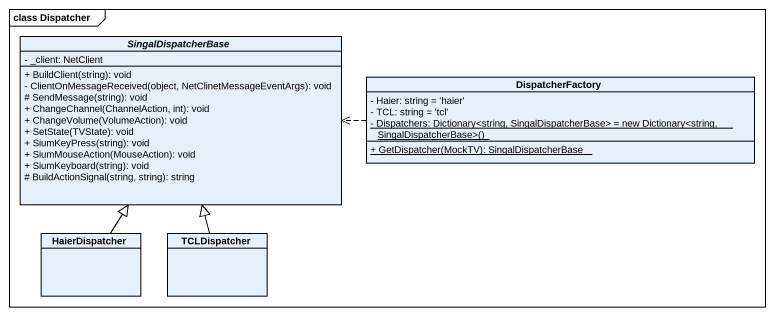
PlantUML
@startuml
mainframe class Dispatcher
hide circle
hide empty members
skinparam classAttributeIconSize 0
abstract class SingalDispatcherBase {
  - _client: NetClient
  + BuildClient(string): void
  - ClientOnMessageReceived(object, NetClinetMessageEventArgs): void
  # SendMessage(string): void
  + ChangeChannel(ChannelAction, int): void
  + ChangeVolume(VolumeAction): void
  + SetState(TVState): void
  + SiumKeyPress(string): void
  + SiumMouseAction(MouseAction): void
  + SiumKeyboard(string): void
  # BuildActionSignal(string, string): string
}
class DispatcherFactory {
  - Haier: string = 'haier'
  - TCL: string = 'tcl'
  {static} {field} - Dispatchers: Dictionary<string, SingalDispatcherBase> = new Dictionary<string, SingalDispatcherBase>()
  {static} + GetDispatcher(MockTV): SingalDispatcherBase
}
class HaierDispatcher
class TCLDispatcher
DispatcherFactory .left.> SingalDispatcherBase
HaierDispatcher -up-|> SingalDispatcherBase
TCLDispatcher -up-|> SingalDispatcherBase
@enduml
